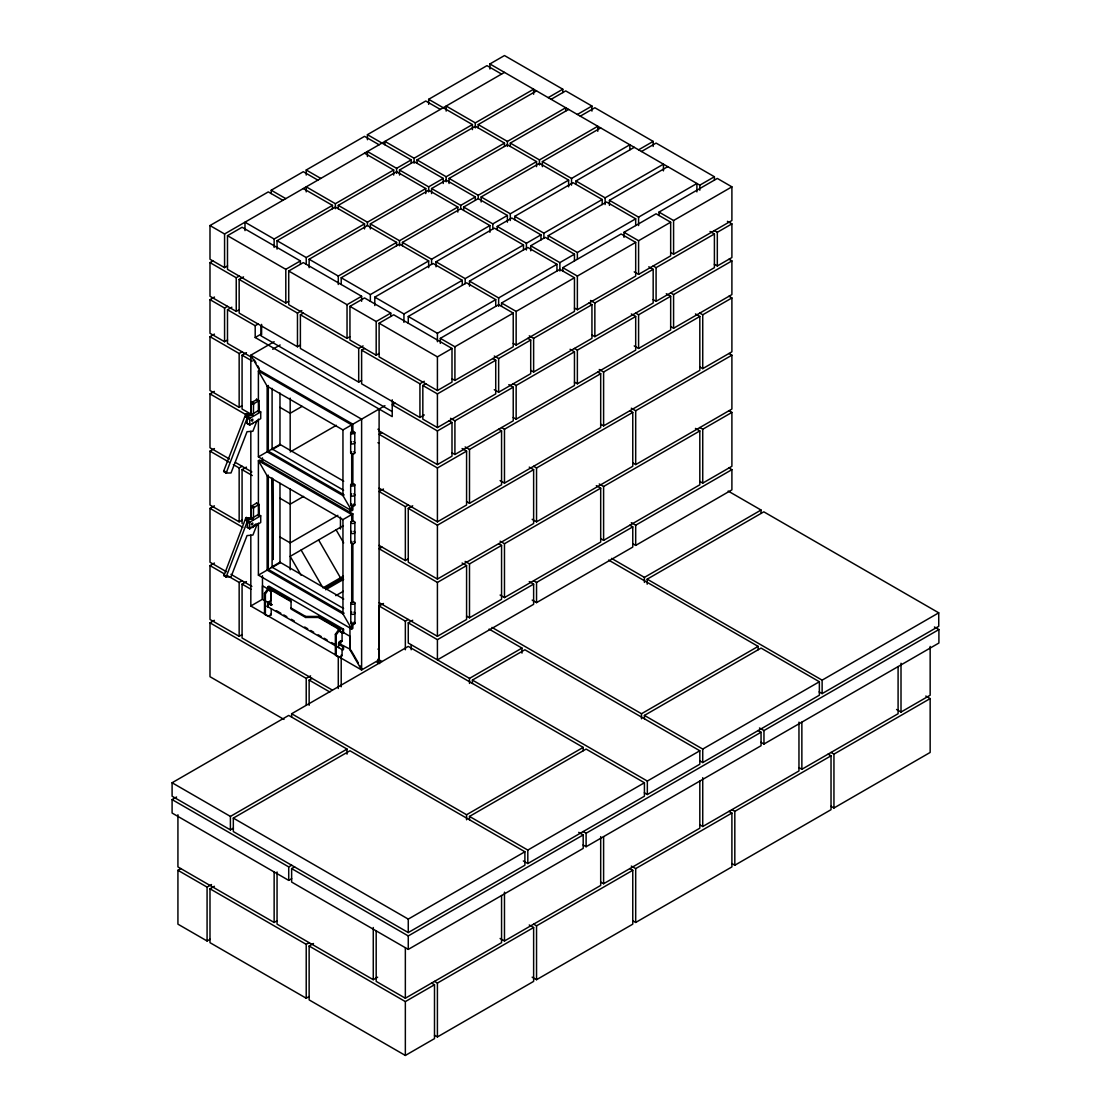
<?xml version="1.0" encoding="UTF-8"?>
<svg xmlns="http://www.w3.org/2000/svg" width="1111" height="1111" viewBox="0 0 1111 1111"><rect width="100%" height="100%" fill="white"/><g stroke="black" fill="none" stroke-linecap="round" stroke-linejoin="round"><path stroke-width="1.5" d="M352.867 623.132L352.867 628.34L351.701 629.007L258.391 575.151L258.391 523.114M258.391 516.184L258.391 460.676L259.557 460.01L352.867 513.879L352.867 520.809M268.306 476.869L268.306 569.429L344.118 613.189L342.952 613.869L267.14 570.096L267.14 475.827L258.391 460.676L351.701 514.546L351.701 521.49M258.391 575.151L272.098 567.235L272.098 477.952M382.017 661.545L379.101 659.865L361.617 669.961L349.951 649.768L349.951 636.297L341.785 631.59M379.101 659.865L379.101 605.995L383.476 603.481M226.63 471.994L223.7 471.064L245.739 414.222L250.572 413.875L250.794 414.681M257.072 420.555L252.864 431.249L247.045 431.707L231.019 472.953L226.158 473.064L248.114 415.472L251.586 415.111M223.936 575.623L245.781 518.004L250.572 517.754L253.03 519.143M256.03 523.85L257.03 524.614L252.919 535.044L247.045 535.585L231.019 576.817L226.158 576.942L248.114 519.351L252.975 519.115M260.724 411.917L249.656 418.416L249.794 424.944L260.724 418.653L260.724 411.917L258.391 410.57L247.322 417.069L247.045 423.36L249.586 424.957M256.947 399.627L251.183 402.613L251.114 415.042M260.724 515.796L249.725 522.198L249.406 528.655L260.724 522.531L260.724 515.796L258.391 514.449L247.322 520.934L247.531 527.447M250.822 518.448L253.197 519.434M247.031 417.722L249.364 419.069M253.447 413.653L253.516 403.96L258.919 400.571L259.266 411.001M253.447 517.532L253.516 507.838L258.919 504.436L259.266 514.879M247.045 521.503L249.378 522.85M259.099 504.477L256.502 503.102L251.28 506.297L251.114 518.92M247.073 417.528L249.406 418.875M247.142 417.333L249.475 418.68M271.223 608.689L271.223 614.758L268.306 616.438L264.515 614.244L264.515 593.371L268.598 587.65L269.473 588.163L269.473 590.858L271.223 591.857L271.223 600.343L267.723 602.37L267.723 606.675M265.39 614.758L265.39 593.885L269.473 588.163M342.077 649.602L342.077 655.657L339.161 657.337L335.369 655.157L335.369 634.284L339.452 628.562L340.327 629.062L340.327 631.756M336.244 655.657L336.244 634.784L340.327 629.062M255.113 524.434L252.989 527.433L250.544 527.378M253.405 423.152L252.489 423.735M247.461 520.781L249.864 522.073M227.561 265.918L224.575 267.654L209.993 259.238L209.993 225.561L268.306 191.897L282.888 200.313M271.223 193.578L271.223 190.217L303.303 171.705L317.871 180.121M306.219 175.066L306.219 170.011L364.533 136.347L379.101 144.763M367.435 139.722L367.435 134.667L425.749 101.004L440.331 109.42M428.665 104.365L428.665 99.31L486.979 65.646L501.561 74.062M489.895 69.021L489.895 63.966L504.477 55.55L562.791 89.213L562.791 92.588M209.993 225.561L224.575 233.977L504.477 72.382M288.721 301.317L285.805 302.997L227.491 269.334L227.491 235.671L242.073 227.255L300.387 260.918L300.387 264.279M239.157 309.733L236.24 311.413L209.993 296.262L209.993 262.599L212.909 260.918M244.989 230.616L244.989 222.2L274.139 239.032L332.453 205.368L332.453 208.729M306.219 191.897L306.219 186.842L335.369 203.688L393.683 170.011L393.683 175.066M367.435 156.554L367.435 151.499L396.599 168.33L411.181 159.915L411.181 163.289M384.934 144.763L384.934 141.403L414.097 158.234L472.411 124.571L472.411 129.612M446.164 111.1L446.164 106.045L475.314 122.877L533.627 89.213L533.627 94.268M277.056 249.128L277.056 240.712L335.369 207.049L364.533 223.88L364.533 228.935M338.286 208.729L338.286 205.368L396.599 171.705L425.749 188.537L425.749 193.578M399.516 175.066L399.516 170.011L414.097 161.595L443.247 178.427L443.247 183.482M417.014 163.289L417.014 159.915L475.314 126.251L504.477 143.083L504.477 146.444M478.23 127.932L478.23 124.571L536.544 90.894M209.993 262.599L236.24 277.75L239.157 276.07M548.209 97.629L562.791 89.213M300.387 345.077L297.47 346.771L239.157 313.094L239.157 279.43L243.531 276.903M551.125 99.31L565.707 90.894L591.941 106.045L591.941 111.1M227.561 339.994L224.575 341.716L209.993 333.3L209.993 299.637L214.479 297.04M227.491 235.671L285.805 269.334L300.387 260.918M277.056 240.712L306.219 257.544L364.533 223.88M338.286 205.368L367.435 222.2L425.749 188.537M399.516 170.011L428.665 186.842L443.247 178.427M417.014 159.915L446.164 176.746L504.477 143.083M478.23 124.571L507.394 141.403L565.707 107.739L565.707 111.1M209.993 299.637L224.575 308.053L227.561 306.317M349.951 336.661L347.035 338.355L288.721 304.678L288.721 271.015L303.303 262.599L361.617 296.262L361.617 301.317M309.136 267.654L309.136 259.238L367.435 225.561L396.599 242.392L396.599 245.767M370.352 228.935L370.352 223.88L428.665 190.217L457.829 207.049L457.829 212.104M431.582 193.578L431.582 188.537L446.164 180.121L475.314 196.953L475.314 200.313M449.08 183.482L449.08 178.427L507.394 144.763L536.544 161.595L536.544 166.65M510.31 146.444L510.31 143.083L568.624 109.42M252.28 357.714L227.491 343.396L227.491 309.733L231.866 307.205M577.373 114.461L591.941 106.045M580.289 116.155L594.857 107.739L653.171 141.403L653.171 146.444M242.115 405.654L239.157 407.362L209.993 390.53L209.993 336.661L214.437 334.105M309.136 259.238L338.286 276.07L396.599 242.392M370.352 223.88L399.516 240.712L457.829 207.049M431.582 188.537L460.746 205.368L475.314 196.953M449.08 178.427L478.23 195.272L536.544 161.595M510.31 143.083L539.46 159.915L597.774 126.251L597.774 131.306M227.491 309.733L255.197 325.717L258.099 324.037M341.202 284.485L341.202 277.75L399.516 244.087L428.665 260.918L428.665 267.654M402.432 245.767L402.432 242.392L460.746 208.729L489.895 225.561L489.895 232.296M463.662 210.41L463.662 207.049L478.23 198.633L507.394 215.465L507.394 222.2M481.146 201.994L481.146 196.953L539.46 163.289L568.624 180.121L568.624 186.842M542.376 166.65L542.376 161.595L600.69 127.932M255.197 325.717L255.197 337.508L261.016 334.147M239.157 279.43L297.47 313.094L301.845 310.58M361.617 380.434L358.7 382.115L300.387 348.451L300.387 314.788L303.303 313.094M209.993 336.661L239.157 353.506L242.115 351.784M253.03 415.264L242.073 409.056L242.073 355.187L246.448 352.659M274.139 341.716L250.822 355.201L250.822 415.736M288.721 271.015L347.035 304.678L361.617 296.262M272.709 349.271L280.139 344.979M379.101 353.492L376.185 355.187L349.951 340.035L349.951 306.358L364.533 297.942L390.766 313.094L390.766 316.468M341.202 277.75L370.352 294.582L428.665 260.918M402.432 242.392L431.582 259.238L489.895 225.561M463.662 207.049L492.812 223.88L507.394 215.465M481.146 196.953L510.31 213.784L568.624 180.121M542.376 161.595L571.54 178.427L629.854 144.763L629.854 149.818M374.796 305.553L374.796 297.137L433.096 263.474L462.259 280.305L462.259 285.36M436.012 266.834L436.012 261.793L494.326 228.13L523.489 244.962L523.489 250.003M497.242 229.81L497.242 226.436L511.824 218.02L540.974 234.852L540.974 239.907M514.74 219.714L514.74 216.339L573.054 182.676L602.204 199.508L602.204 204.563M575.97 184.357L575.97 180.996L634.284 147.319M229.435 458.996L209.993 447.761L209.993 393.905L214.367 391.378M638.589 149.818L653.171 141.403M641.505 151.499L656.087 143.083L714.401 176.746L714.401 180.121M349.951 306.358L376.185 321.51L390.766 313.094M379.101 323.204L393.683 314.788L451.996 348.451L451.996 382.115L437.415 390.53L379.101 356.867L379.101 323.204L437.415 356.867L451.996 348.451M374.796 297.137L403.946 313.969L462.259 280.305M436.012 261.793L465.176 278.625L523.489 244.962M497.242 226.436L526.406 243.267L540.974 234.852M514.74 216.339L543.89 233.171L602.204 199.508M575.97 180.996L605.12 197.827L663.434 164.164L663.434 170.886M408.265 323.204L408.265 316.468L466.578 282.805L495.728 299.637L495.728 306.358M469.495 286.166L469.495 281.111L527.808 247.447L556.958 264.279L556.958 271.015M530.711 250.822L530.711 245.767L545.293 237.351L574.456 254.183L574.456 260.918M548.209 239.032L548.209 235.671L606.523 201.994L635.686 218.825L635.686 225.561M609.439 205.368L609.439 200.313L667.753 166.65M300.387 314.788L358.7 348.451L363.075 345.924M424.291 414.945L419.93 417.472L361.617 383.795L361.617 350.132L364.533 348.451M242.115 520.129L239.157 521.837L209.993 505.005L209.993 451.135L214.437 448.566M302.095 406.376L290.179 413.264L279.972 407.362M408.265 316.468L437.415 333.3L495.728 299.637M469.495 281.111L498.645 297.942L556.958 264.279M530.711 245.767L559.875 262.599L574.456 254.183M548.209 235.671L577.373 252.503L635.686 218.825M609.439 200.313L638.589 217.145L696.903 183.482L696.903 191.897M489.895 63.966L699.819 185.162L714.401 176.746M440.331 343.396L440.331 338.355L498.645 304.678L513.226 313.094L513.226 346.771L454.913 380.434L451.996 378.754M501.561 306.358L501.561 302.997L559.875 269.334L574.456 277.75L574.456 311.413L516.143 345.077L513.226 343.396M562.791 271.015L562.791 267.654L621.105 233.977L635.686 242.392L635.686 276.07L577.373 309.733L574.456 308.053M624.021 237.351L624.021 232.296L656.087 213.784L670.669 222.2L670.669 255.863L638.589 274.389L634.228 271.862M659.004 215.465L659.004 212.104L717.317 178.427L731.899 186.842L731.899 220.52L673.585 254.183L670.669 252.503M233.324 464.606L239.157 467.967L242.115 466.259M352.867 504.908L352.867 510.06L351.701 510.741L258.391 456.871L279.972 444.4L343.716 481.202M271.973 449.705L279.389 445.414M242.073 523.517L242.073 469.647L246.448 467.12M440.331 338.355L454.913 346.771L513.226 313.094M501.561 302.997L516.143 311.413L574.456 277.75M562.791 267.654L577.373 276.07L635.686 242.392M624.021 232.296L638.589 240.712L670.669 222.2M659.004 212.104L673.585 220.52L731.899 186.842M290.179 451.969L336.369 425.305M361.617 350.132L419.93 383.795L424.291 381.267M351.701 505.588L351.701 510.741L342.952 495.589L342.952 429.929L384.934 405.682M226.45 571.734L209.993 562.235L209.993 508.366L214.367 505.838M492.812 358.547L495.728 360.228L495.728 393.905L437.415 427.568L422.833 419.153L422.833 385.475L425.832 383.753M268.306 475.161L267.14 475.827L342.952 519.601L352.867 513.879M395.141 403.154L392.225 404.835L437.415 430.929L451.996 422.513L451.996 456.177L437.415 464.592L379.101 430.929M422.833 385.475L437.415 393.905L495.728 360.228M494.27 356.02L498.645 358.547L530.711 340.035L530.711 373.699L498.645 392.211L494.27 389.697M529.253 335.828L533.627 338.355L591.941 304.678L591.941 338.355L533.627 372.018L530.711 370.338M590.483 300.47L594.857 302.997L653.171 269.334L653.171 302.997L594.857 336.661L591.941 334.98M653.171 265.96L656.087 267.654L714.401 233.977L714.401 267.654L656.087 301.317L653.171 299.637M714.331 230.574L717.317 232.296L731.899 223.88L731.899 257.544L717.317 265.96L714.331 264.237M382.017 432.61L379.101 434.304L437.415 467.967L466.578 451.135L466.578 505.005L437.415 521.837L379.101 488.16M303.595 496.409L290.179 504.158L279.972 498.27M450.538 418.305L454.913 420.833L513.226 387.17L513.226 420.833L454.913 454.496L451.996 452.816M513.226 383.795L516.143 385.475L574.456 351.812L574.456 385.489L516.143 419.153L513.226 417.472M574.456 348.451L577.373 350.132L635.686 316.468L635.686 350.132L577.373 383.795L574.456 382.115M635.686 313.094L638.589 314.788L670.669 296.262L670.669 329.939L638.589 348.451L634.228 345.924M670.669 292.901L673.585 294.582L731.899 260.918L731.899 294.582L673.585 328.245L670.669 326.565M242.115 634.589L239.157 636.297L209.993 619.466L209.993 565.596L214.437 563.041M337.869 515.337L290.179 542.876L279.972 536.988M383.476 489.007L379.101 491.534L405.348 506.685L408.265 505.005M227.491 575.706L239.157 582.442L242.115 580.72M465.12 446.928L469.495 449.455L501.561 430.929L501.561 484.799L469.495 503.311L466.578 501.63M501.561 427.568L504.477 429.249L600.69 373.699L600.69 427.568L504.477 483.118L500.103 480.591M599.232 369.491L603.606 372.018L699.819 316.468L699.819 370.338L603.606 425.888L600.69 424.194M699.777 313.08L702.735 314.788L731.899 297.956L731.899 351.812L702.735 368.644L699.777 366.936M332.37 690.112L242.073 637.992L242.073 584.122L246.448 581.595M271.223 567.29L279.972 562.235L343.716 599.037M343.382 525.628L290.179 556.347L301.109 575.276M271.973 567.527L279.389 563.249M268.015 590.01L268.015 586.636L268.89 586.136L343.535 629.229L343.535 632.603L342.66 633.103L339.452 631.256L339.452 628.562M284.013 719.428L209.993 676.696L209.993 622.84L214.367 620.313M529.253 467.12L533.627 469.647L533.627 523.517L437.415 579.067L408.265 562.235L408.265 508.366L412.695 505.797M291.054 601.62L270.348 589.677L270.348 588.663L273.931 591.066M271.806 591.191L270.931 591.691L270.931 605.162L271.806 604.648M259.974 371.06L250.822 355.201L361.617 419.166L361.617 669.961L250.822 605.995L262.474 599.273L262.474 585.803L268.404 589.219M268.015 606.842L268.015 603.481L268.89 602.967M382.017 547.084L379.101 548.765L437.415 582.428L466.578 565.596L466.578 619.466L437.415 636.297L379.101 602.634M322.982 587.9L343.382 576.123M325.384 588.191L343.216 577.901M325.606 589.76L343.632 579.345M408.265 508.366L437.415 525.197L533.627 469.647M533.627 466.287L536.544 467.967L632.77 412.417L632.77 466.287L536.544 521.837L532.169 519.309M631.312 408.209L635.686 410.737L731.899 355.187L731.899 409.056L635.686 464.606L632.77 462.912M335.786 595.663L343.285 591.33M379.101 545.404L405.348 560.555L408.265 558.861M291.054 608.023L305.636 616.438L318.454 616.438L339.161 628.395L343.535 629.229M270.348 588.663L291.054 600.62L291.054 609.036L305.636 617.452L318.454 617.452L339.161 629.395L339.744 628.048M465.12 561.388L469.495 563.916L501.561 545.404L501.561 599.273L469.495 617.785L466.578 616.105M500.103 541.196L504.477 543.723L600.69 488.173L600.69 542.029L504.477 597.579L500.103 595.065M599.232 483.965L603.606 486.479L699.819 430.929L699.819 484.799L603.606 540.349L600.69 538.668M699.777 427.541L702.735 429.249L731.899 412.417L731.899 466.287L702.735 483.118L699.777 481.41M338.869 642.089L341.202 640.741L342.077 641.255L342.077 632.77M342.077 641.255L338.577 643.269L338.577 647.574M339.744 641.519L339.744 644.88L340.619 644.38L340.619 641.019M339.744 644.88L342.66 646.574L343.535 646.06L343.535 649.435L342.66 649.935L266.848 606.175M339.577 643.783L350.534 649.435M209.993 622.84L306.219 678.39L310.594 675.863M379.101 605.995L405.348 621.146L408.265 619.466M309.136 705.318L309.136 680.071L312.038 678.39M521.976 653.129L521.976 648.088L469.495 678.39L408.265 643.033L408.265 622.84L412.695 620.271M233.393 828.153L230.408 829.889L172.094 796.212L172.094 782.755L288.721 715.415L347.035 749.078L347.035 754.133M291.637 717.095L291.637 713.734L408.265 646.394L583.192 747.397L583.192 750.772M437.415 639.672L533.627 584.122L533.627 604.315L437.415 659.865L437.415 639.672L408.265 622.84M533.627 580.747L536.544 582.428L632.77 526.878L632.77 547.084L536.544 602.634L532.169 600.107M631.312 522.67L635.686 525.197L731.899 469.647L731.899 489.854L635.686 545.404L632.77 543.723M291.707 878.662L288.721 880.384L172.094 813.044L172.094 799.587L176.58 796.99M172.094 782.755L230.408 816.418L347.035 749.078M611.536 558.389L644.422 577.387L761.049 510.046L761.049 513.421M233.324 818.099L349.951 750.772L524.892 851.762L524.892 865.233L408.265 932.56L233.324 831.57L233.324 818.099L408.265 919.103L524.892 851.762M472.411 683.432L472.411 680.071L524.892 649.768L699.819 750.772L699.819 764.229L647.338 794.532L644.352 792.81M647.185 584.205L647.185 579.164L763.812 511.824L938.739 612.828L938.739 626.298L822.126 693.625L819.126 691.903M210.048 939.281L207.077 940.989L177.927 924.158L177.927 870.288L180.885 868.58M177.927 870.288L207.077 887.12L211.521 884.55M309.136 996.539L306.219 998.22L209.993 942.67L209.993 888.8L214.367 886.272M172.094 799.587L288.721 866.913L291.707 865.191M578.706 832.347L583.192 834.93L583.192 848.401L408.265 949.405L291.637 882.065L291.637 868.594L294.623 866.872M177.927 814.738L177.927 866.913L274.139 922.463L277.056 920.783M291.637 713.734L466.578 814.738L583.192 747.397M491.992 627.409L641.505 713.734L758.133 646.394L758.133 649.768M469.495 819.779L469.495 816.418L586.108 749.078L644.422 782.755L644.422 796.212L527.808 863.553L523.323 860.956M644.422 718.789L644.422 715.415L761.049 648.088L819.362 681.751L819.362 695.222L702.735 762.549L699.749 760.827M209.993 888.8L306.219 944.35L309.136 942.67M431.54 983.041L434.498 984.749L434.498 1038.618L405.348 1055.45L309.136 999.9L309.136 946.03L313.496 943.503M469.495 816.418L527.808 850.082L644.422 782.755M472.411 680.071L647.338 781.061L699.819 750.772M644.422 715.415L702.735 749.078L819.362 681.751M647.185 579.164L822.126 680.154L938.739 612.828M291.637 868.594L408.265 935.934L583.192 834.93M583.122 831.528L586.108 833.25L761.049 732.246L761.049 745.717L586.108 846.721L583.122 844.985M759.48 727.983L763.965 730.566L938.906 629.562L938.906 643.033L763.965 744.037L760.979 742.301M277.056 871.968L277.056 924.144L373.268 979.694L377.643 977.18M376.185 930.879L376.185 981.388L405.348 998.22L501.561 942.67L501.561 895.535M500.103 938.462L504.477 940.989L600.69 885.439L600.69 836.611M600.69 882.065L603.606 883.745L699.819 828.195L699.819 781.061M699.819 824.834L702.735 826.515L798.962 770.965L798.962 722.15M798.962 767.604L801.864 769.284L898.091 713.734L898.091 666.6M896.563 709.485L901.007 712.054L930.157 695.222L930.157 646.408M309.136 946.03L405.348 1001.58L434.498 984.749M434.498 981.388L437.415 983.068L533.627 927.518L533.627 981.388L437.415 1036.938L434.498 1035.244M533.627 924.144L536.544 925.838L632.77 870.288L632.77 924.158L536.544 979.694L532.169 977.18M631.312 866.08L635.686 868.594L731.899 813.058L731.899 866.913L635.686 922.463L632.77 920.783M731.899 809.683L734.815 811.363L831.028 755.813L831.028 809.683L734.815 865.233L731.899 863.553M831.028 752.453L833.944 754.133L930.157 698.583L930.157 752.453L833.944 808.003L831.028 806.322M727.413 221.297L731.899 223.88M710.026 231.463L714.401 233.977M728.983 259.238L731.899 260.918M428.665 99.31L472.411 124.571M728.941 296.234L731.899 297.956M648.796 266.807L653.171 269.334M666.294 293.735L670.669 296.262M695.444 313.941L699.819 316.468M367.435 134.667L411.181 159.915M728.983 353.506L731.899 355.187M364.533 153.179L393.683 170.011M631.312 313.941L635.686 316.468M589.024 302.997L591.941 304.678M728.941 410.709L731.899 412.417M306.219 170.011L320.787 178.427M303.303 188.537L332.453 205.368M570.082 349.285L574.456 351.812M597.774 372.018L600.69 373.699M695.444 428.415L699.819 430.929M271.223 190.217L285.805 198.633M527.808 338.355L530.711 340.035M629.854 410.737L632.77 412.417M728.983 467.967L731.899 469.647M728.163 491.062L761.049 510.046M934.42 626.979L938.906 629.562M508.852 384.642L513.226 387.17M498.645 429.249L501.561 430.929M596.315 485.646L600.69 488.173M449.08 420.833L451.996 422.513M629.854 525.197L632.77 526.878M925.782 696.055L930.157 698.583M462.093 448.538L466.578 451.135M392.225 411.57L261.016 335.828L261.016 325.717M255.197 337.508L392.225 416.625L392.225 399.793M608.62 560.083L758.133 646.394M377.934 429.221L379.101 429.901M242.073 355.187L252.28 361.075M377.934 442.692L379.101 443.372M352.867 432.79L352.867 424.208L259.557 370.338L258.391 371.018L267.14 386.17L342.952 429.929M256.502 399.238L259.252 400.821M256.433 399.252L258.766 400.599M498.645 543.723L501.561 545.404M251.614 402.043L253.947 403.39M251.475 402.168L253.877 403.446M253.739 403.599L251.336 402.335L253.516 403.96M251.155 402.71L253.461 404.154M251.114 402.904L253.447 404.251M246.475 413.514L248.808 414.861L246.253 413.598M246.017 413.778L248.503 414.986M248.281 415.208L245.892 413.945L248.114 415.472M209.993 393.905L245.878 414.611M247.392 416.986L249.864 418.194M247.253 417.153L249.656 418.416M529.253 581.595L533.627 584.122M828.112 754.133L831.028 755.813M247.031 423.291L249.864 424.93M343.577 490.229L272.098 448.955L272.098 388.392M758.063 730.524L761.049 732.246M462.093 563.013L466.578 565.596M235.421 462.44L251.864 471.939M209.993 451.135L228.949 462.079M242.073 469.647L252.28 475.536M223.7 471.064L226.005 472.508M223.658 471.245L225.991 472.772M223.672 471.508L226.213 473.092M489.076 629.09L521.976 648.088M256.433 503.13L259.266 504.769M251.544 505.977L253.947 507.255M251.405 506.116L253.794 507.394M251.28 506.297L253.669 507.546M251.225 506.394L253.516 507.838M251.155 506.588L253.447 508.13M250.864 518.17L253.183 519.698M246.392 517.407L248.808 518.74M246.17 517.518L248.656 518.781M245.962 517.726L248.433 518.92M245.837 517.907L248.225 519.156M245.781 518.004L248.114 519.351M247.392 520.865L249.794 522.128M249.656 522.281L247.197 521.115L249.433 522.656M247.031 521.601L249.364 522.948M209.993 508.366L242.892 527.364M728.983 811.363L731.899 813.058M272.098 567.235L343.577 608.495M377.934 649.088L379.101 649.768M268.015 586.636L270.931 588.33M276.917 592.788L287.388 598.829M318.801 616.966L338.244 628.201M267.432 588.33L268.306 588.83M338.286 629.229L339.161 629.743M264.515 593.371L265.39 593.885M335.369 634.284L336.244 634.784M230.935 574.318L251.864 586.4M209.993 565.596L224.575 574.012M242.073 584.122L250.947 589.247M376.726 661.864L379.684 663.573M223.7 574.929L225.991 576.47M223.644 575.22L226.005 576.72M223.7 575.442L226.213 576.97M272.001 604.773L262.474 599.273L262.474 575.706M268.015 603.481L270.931 605.162M276.361 610.647L280.833 613.23M283.819 614.952L286.805 616.674M291.29 619.271L294.276 620.993M304.72 627.021L307.705 628.743M310.691 630.465L313.677 632.187M318.163 634.784L321.148 636.506M324.134 638.228L327.106 639.95M331.592 642.533L334.578 644.255M270.348 614.244L271.223 614.758M341.202 655.157L342.077 655.657M309.136 680.071L329.856 692.028M629.854 868.594L632.77 870.288M529.253 924.991L533.627 927.518M254.405 360.061L256.016 362.866M257.641 365.658L259.252 368.449M336.105 529.836L343.674 542.946M318.607 539.932L340.466 577.803M301.109 550.028L322.134 586.455M351.118 650.435L358.381 663.031M359.908 665.67L361.617 668.628M901.007 663.239L901.007 712.054M833.944 754.133L833.944 808.003M822.126 680.154L822.126 693.625M801.864 722.15L801.864 769.284M763.965 730.566L763.965 744.037M734.815 811.363L734.815 865.233M717.317 232.296L717.317 265.96M702.735 314.788L702.735 368.644M702.735 429.249L702.735 483.118M702.735 749.078L702.735 762.549M702.735 777.7L702.735 826.515M699.819 185.162L699.819 190.217M673.585 220.52L673.585 254.183M673.585 294.582L673.585 328.245M656.087 267.654L656.087 301.317M647.338 781.061L647.338 794.532M644.422 577.387L644.422 582.428M641.505 713.734L641.505 718.789M638.589 217.145L638.589 225.561M638.589 240.712L638.589 274.389M638.589 314.788L638.589 348.451M635.686 410.737L635.686 464.606M635.686 525.197L635.686 545.404M635.686 868.594L635.686 922.463M605.12 197.827L605.12 204.563M603.606 372.018L603.606 425.888M603.606 486.479L603.606 540.349M603.606 836.611L603.606 883.745M594.857 302.997L594.857 336.661M586.108 833.25L586.108 846.721M577.373 252.503L577.373 259.238M577.373 276.07L577.373 309.733M577.373 350.132L577.373 383.795M571.54 178.427L571.54 185.162M559.875 262.599L559.875 271.015M543.89 233.171L543.89 238.226M539.46 159.915L539.46 164.97M536.544 467.967L536.544 521.837M536.544 582.428L536.544 602.634M536.544 925.838L536.544 979.694M533.627 338.355L533.627 372.018M527.808 850.082L527.808 863.553M526.406 243.267L526.406 250.003M516.143 311.413L516.143 345.077M516.143 385.475L516.143 419.153M510.31 213.784L510.31 220.52M507.394 141.403L507.394 146.444M504.477 429.249L504.477 483.118M504.477 543.723L504.477 597.579M504.477 892.161L504.477 940.989M498.645 297.942L498.645 306.358M498.645 358.547L498.645 392.211M492.812 223.88L492.812 228.935M478.23 195.272L478.23 198.633M475.314 122.877L475.314 127.932M469.495 449.455L469.495 503.311M469.495 563.916L469.495 617.785M469.495 678.39L469.495 683.432M466.578 814.738L466.578 819.779M465.176 278.625L465.176 283.68M460.746 205.368L460.746 208.729M454.913 346.771L454.913 380.434M454.913 420.833L454.913 454.496M446.164 176.746L446.164 181.801M437.415 333.3L437.415 341.716M437.415 356.867L437.415 390.53M437.415 393.905L437.415 427.568M437.415 430.929L437.415 464.592M437.415 467.967L437.415 521.837M437.415 525.197L437.415 579.067M437.415 582.428L437.415 636.297M437.415 983.068L437.415 1036.938M431.582 259.238L431.582 264.279M428.665 186.842L428.665 191.897M419.93 383.795L419.93 417.472M414.097 158.234L414.097 163.289M411.181 644.713L411.181 649.768M408.265 919.103L408.265 932.56M408.265 935.934L408.265 949.405M405.348 506.685L405.348 560.555M405.348 621.146L405.348 649.768M405.348 947.711L405.348 998.22M405.348 1001.58L405.348 1055.45M403.946 313.969L403.946 322.384M399.516 240.712L399.516 245.767M396.599 168.33L396.599 173.385M392.808 401.613L392.808 404.598M379.101 409.042L379.101 663.239M377.934 659.198L377.934 662.559M376.185 321.51L376.185 355.187M373.268 927.518L373.268 979.694M370.352 294.582L370.352 301.317M367.435 222.2L367.435 225.561M358.7 348.451L358.7 382.115M354.784 432.651L354.784 452.844M354.784 484.827L354.784 505.033M354.867 522.295L354.867 542.501M354.923 603.092L354.923 623.285M352.867 453.399L352.867 484.313M352.867 543.362L352.867 602.329M351.701 433.471L351.701 424.888L258.391 371.018L258.391 412.223M351.701 454.08L351.701 484.979M351.701 542.293L351.701 602.995M351.701 623.813L351.701 629.007L342.952 613.869L342.952 519.601M350.673 432.651L350.673 452.844M350.673 484.827L350.673 505.033M350.757 522.295L350.757 542.501M350.798 603.092L350.798 623.285M349.951 509.199L349.951 513.421M349.951 627.201L349.951 649.768M347.035 304.678L347.035 338.355M342.66 629.743L342.66 633.103M342.66 646.574L342.66 649.935M341.202 656.504L341.202 686.806M340.466 517.198L340.466 528.989M339.161 628.395L339.161 629.395M338.286 276.07L338.286 284.485M338.286 656.504L338.286 688.487M335.369 203.688L335.369 208.729M318.454 616.438L318.454 617.452M306.219 257.544L306.219 264.279M306.219 678.39L306.219 705.318M306.219 944.35L306.219 998.22M305.636 616.438L305.636 617.452M297.47 313.094L297.47 346.771M290.179 398.113L290.179 450.288M290.179 489.007L290.179 569.804M288.721 866.913L288.721 880.384M285.805 269.334L285.805 302.997M279.972 393.058L279.972 445.122M279.972 483.299L279.972 563.138M274.139 239.032L274.139 247.447M274.139 871.968L274.139 922.463M272.973 478.98L272.973 559.541L272.389 478.647M268.306 385.489L268.306 451.149L344.118 494.909L342.952 495.589L267.14 451.816L267.14 386.17M262.474 457.871L262.474 462.912M261.599 324.384L261.599 334.814M258.391 419.097L258.391 456.871M250.822 431.304L250.822 517.782M250.822 535.085L250.822 605.995M239.157 353.506L239.157 407.362M239.157 467.967L239.157 521.837M239.157 582.442L239.157 636.297M236.24 277.75L236.24 311.413M230.408 816.418L230.408 829.889M224.575 233.977L224.575 267.654M224.575 308.053L224.575 341.716M207.077 887.12L207.077 940.989M353.756 504.005A2.055 1.194 0 0 1 354.312 505.797A2.055 1.194 0 0 1 351.145 505.797A2.055 1.194 0 0 1 351.701 504.005M353.756 493.895A2.055 1.194 0 0 1 354.312 495.7A2.055 1.194 0 0 1 351.145 495.7A2.055 1.194 0 0 1 351.701 493.895M245.531 417.125A2.68 1.542 -60 0 1 246.281 415.958M353.756 451.816A2.055 1.194 0 0 1 354.312 453.607A2.055 1.194 0 0 1 351.145 453.607A2.055 1.194 0 0 1 351.701 451.816M353.756 441.72A2.055 1.194 0 0 1 354.312 443.511A2.055 1.194 0 0 1 351.145 443.511A2.055 1.194 0 0 1 351.701 441.72M353.895 622.257A2.055 1.194 0 0 1 354.437 624.049A2.055 1.194 0 0 1 351.284 624.049A2.055 1.194 0 0 1 351.84 622.257M353.895 612.161A2.055 1.194 0 0 1 354.437 613.952A2.055 1.194 0 0 1 351.284 613.952A2.055 1.194 0 0 1 351.84 612.161M353.84 541.46A2.055 1.194 0 0 1 354.395 543.265A2.055 1.194 0 0 1 351.229 543.265A2.055 1.194 0 0 1 351.784 541.46M353.84 531.364A2.055 1.194 0 0 1 354.395 533.155A2.055 1.194 0 0 1 351.229 533.155A2.055 1.194 0 0 1 351.784 531.364M245.864 520.379A2.68 1.542 -60 0 1 246.281 519.837M251.433 420.402C252.836 423.416 253.697 416.292 251.433 420.402M251.433 524.267C252.836 527.294 253.697 520.17 251.433 524.267M249.864 528.794L247.031 527.156L249.794 528.822M351.27 485.674A2.055 1.194 0 0 0 354.715 485.146A2.055 1.194 0 0 0 352.201 483.688A2.055 1.194 0 0 0 351.27 485.674M351.27 433.484A2.055 1.194 0 0 0 354.715 432.957A2.055 1.194 0 0 0 352.201 431.499A2.055 1.194 0 0 0 351.27 433.484M351.409 603.926A2.055 1.194 0 0 0 354.853 603.398A2.055 1.194 0 0 0 352.326 601.94A2.055 1.194 0 0 0 351.409 603.926M351.354 523.142A2.055 1.194 0 0 0 354.798 522.601A2.055 1.194 0 0 0 352.284 521.142A2.055 1.194 0 0 0 351.354 523.142"/></g></svg>
